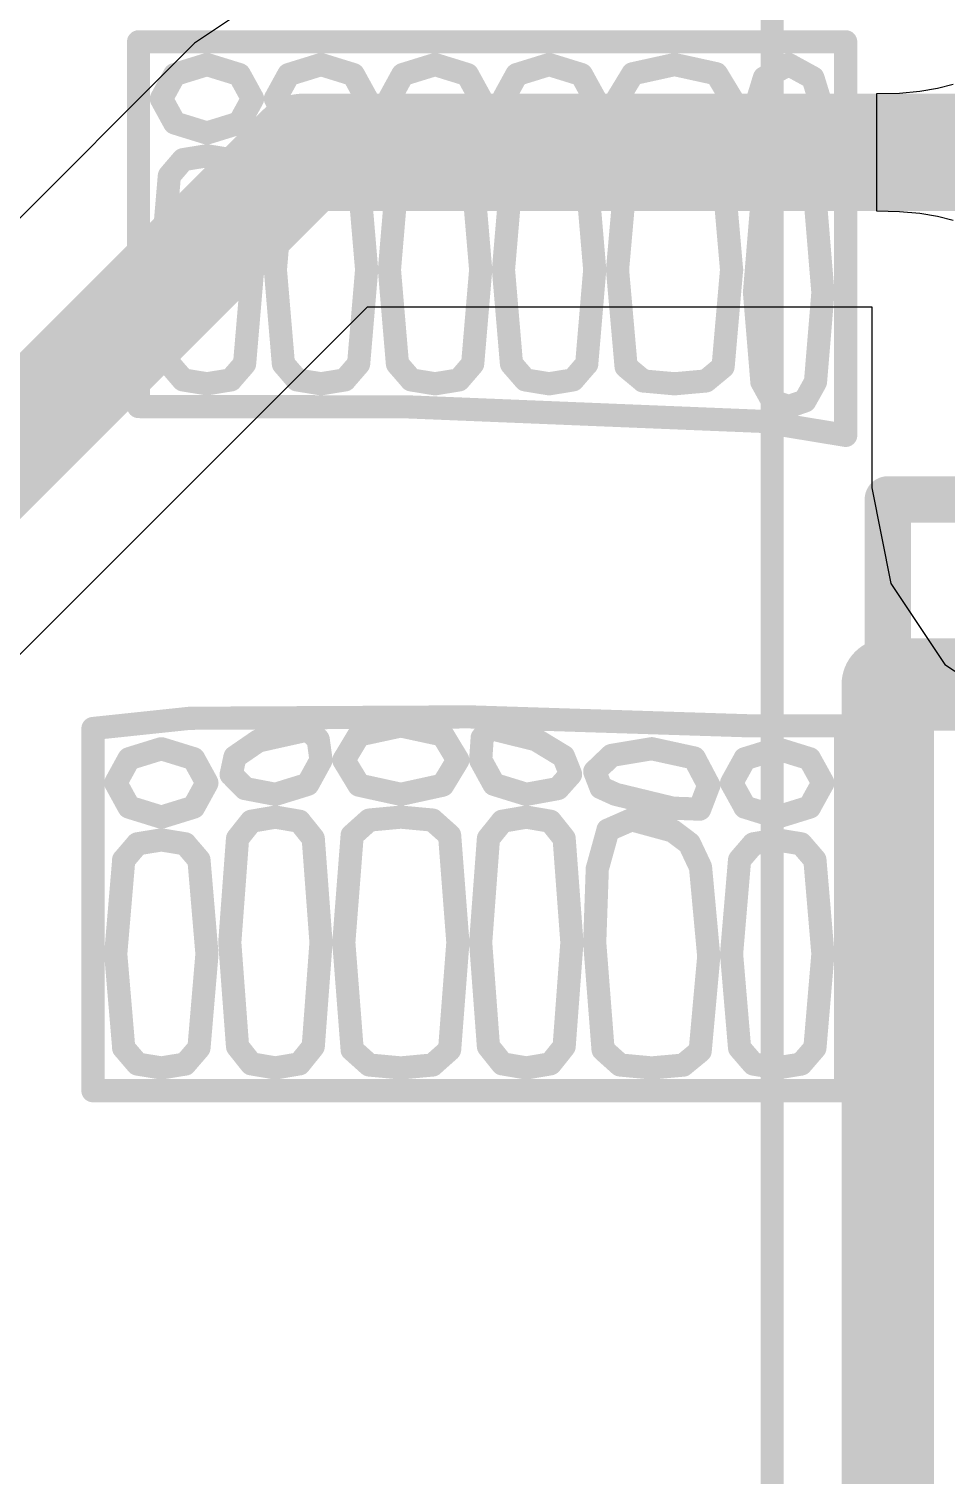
# Model space of a CAD drawing. Header units: inches. Extents: x 1.37 to 4.6, y 1.74 to 5.29.
# Drawn here: x 2.9546 to 3.0326, y 2.928 to 3.051 of the extents above; entities that cross this region are included whole.
import ezdxf

# ---------------------------------------------------------------- set-up
doc = ezdxf.new("R2010")
doc.units = ezdxf.units.IN
doc.header["$MEASUREMENT"] = 0
for name, color, linetype in [('BottomOverlay', 54, 'Continuous'), ('Mechanical13', 56, 'Continuous'), ('Mechanical15', 56, 'Continuous'), ('TopLayer', 1, 'Continuous'), ('TopOverlay', 2, 'Continuous')]:
    doc.layers.add(name, color=color, linetype=linetype)

# ---------------------------------------------------------------- blocks, each defined once
blk = doc.blocks.new('SOP_16_20')
at = {"layer": 'Mechanical13', "const_width": 0.00394}
for points in [[(-0.07677, -0.19488), (-0.07677, 0.19488)], [(0.07677, -0.19488), (-0.07677, -0.19488)]]:
    blk.add_lwpolyline(points, dxfattribs=at)
at = {"layer": 'Mechanical13', "const_width": 0.00197}
blk.add_lwpolyline([(-0.07776, -0.19488, 1), (-0.07579, -0.19488, 1)], format="xyb", close=True, dxfattribs=at)
blk.add_lwpolyline([(-0.07776, -0.19488, 1), (-0.07579, -0.19488, 1)], format="xyb", close=True, dxfattribs=at)
at = {"layer": 'Mechanical15', "const_width": 0.00197}
blk.add_lwpolyline([(0.15, -0.20472), (-0.15, -0.20472)], dxfattribs=at)
at = {"layer": 'TopOverlay', "const_width": 0.00787}
for points in [[(-0.06102, -0.19488), (-0.06102, 0.19488)], [(0.06102, -0.19488), (-0.06102, -0.19488)]]:
    blk.add_lwpolyline(points, dxfattribs=at)
at = {"layer": 'TopOverlay', "const_width": 0.00394}
blk.add_lwpolyline([(-0.06299, -0.19488, 1), (-0.05906, -0.19488, 1)], format="xyb", close=True, dxfattribs=at)
blk.add_lwpolyline([(-0.06299, -0.19488, 1), (-0.05906, -0.19488, 1)], format="xyb", close=True, dxfattribs=at)

msp = doc.modelspace()

# ---------------------------------------------------------------- linework, layer by layer
at = {"layer": 'BottomOverlay', "const_width": 0.00197}
for points in [[(2.96395, 3.0344), (2.96395, 3.04992)], [(2.96395, 3.04992), (2.99402, 3.04992)], [(2.99402, 3.04992), (3.0241, 3.04992)], [(3.0241, 3.03317), (3.0241, 3.04992)], [(2.96589, 3.04507), (2.96702, 3.04713)], [(2.96702, 3.04713), (2.96977, 3.04798)], [(2.96977, 3.04798), (2.97252, 3.04713)], [(2.97252, 3.04713), (2.97365, 3.04507)], [(2.97559, 3.04507), (2.97672, 3.04713)], [(2.97672, 3.04713), (2.97947, 3.04798)], [(2.97947, 3.04798), (2.98222, 3.04713)], [(2.98222, 3.04713), (2.98335, 3.04507)], [(2.98529, 3.04507), (2.98642, 3.04713)], [(2.98642, 3.04713), (2.98917, 3.04798)], [(2.98917, 3.04798), (2.99192, 3.04713)], [(2.99192, 3.04713), (2.99305, 3.04507)], [(2.99499, 3.04507), (2.99612, 3.04713)], [(2.99612, 3.04713), (2.99887, 3.04798)], [(2.99887, 3.04798), (3.00162, 3.04713)], [(3.00162, 3.04713), (3.00275, 3.04507)], [(3.00469, 3.04507), (3.00599, 3.0472)], [(3.00599, 3.0472), (3.00954, 3.04798)], [(3.00954, 3.04798), (3.0131, 3.0472)], [(3.0131, 3.0472), (3.01439, 3.04507)], [(3.01634, 3.0441), (3.01718, 3.04685)], [(3.01718, 3.04685), (3.01925, 3.04798)], [(3.01925, 3.04798), (3.02131, 3.04685)], [(3.02131, 3.04685), (3.02216, 3.0441)], [(2.96589, 3.04507), (2.96702, 3.04301)], [(2.97252, 3.04301), (2.97365, 3.04507)], [(2.97559, 3.04507), (2.97672, 3.04301)], [(2.98222, 3.04301), (2.98335, 3.04507)], [(2.98529, 3.04507), (2.98642, 3.04301)], [(2.99192, 3.04301), (2.99305, 3.04507)], [(2.99499, 3.04507), (2.99612, 3.04301)], [(3.00162, 3.04301), (3.00275, 3.04507)], [(3.00469, 3.04507), (3.00599, 3.04294)], [(3.0131, 3.04294), (3.01439, 3.04507)], [(3.01634, 3.0441), (3.01718, 3.04135)], [(3.02131, 3.04135), (3.02216, 3.0441)], [(2.96702, 3.04301), (2.96977, 3.04216)], [(2.96977, 3.04216), (2.97252, 3.04301)], [(2.97672, 3.04301), (2.97947, 3.04216)], [(2.97947, 3.04216), (2.98222, 3.04301)], [(2.98642, 3.04301), (2.98917, 3.04216)], [(2.98917, 3.04216), (2.99192, 3.04301)], [(2.99612, 3.04301), (2.99887, 3.04216)], [(2.99887, 3.04216), (3.00162, 3.04301)], [(3.00599, 3.04294), (3.00954, 3.04216)], [(3.00954, 3.04216), (3.0131, 3.04294)], [(3.01718, 3.04135), (3.01925, 3.04022)], [(3.01925, 3.04022), (3.02131, 3.04135)], [(2.96657, 3.03852), (2.96774, 3.03989)], [(2.96774, 3.03989), (2.96977, 3.04022)], [(2.96977, 3.04022), (2.97179, 3.03989)], [(2.97179, 3.03989), (2.97297, 3.03852)], [(2.97627, 3.03852), (2.97744, 3.03989)], [(2.97744, 3.03989), (2.97947, 3.04022)], [(2.97947, 3.04022), (2.98149, 3.03989)], [(2.98149, 3.03989), (2.98267, 3.03852)], [(2.98597, 3.03852), (2.98715, 3.03989)], [(2.98715, 3.03989), (2.98917, 3.04022)], [(2.98917, 3.04022), (2.9912, 3.03989)], [(2.9912, 3.03989), (2.99237, 3.03852)], [(2.99567, 3.03852), (2.99685, 3.03989)], [(2.99685, 3.03989), (2.99887, 3.04022)], [(2.99887, 3.04022), (3.0009, 3.03989)], [(3.0009, 3.03989), (3.00207, 3.03852)], [(3.00542, 3.03876), (3.00688, 3.03998)], [(3.00688, 3.03998), (3.00954, 3.04022)], [(3.00954, 3.04022), (3.01221, 3.03998)], [(3.01221, 3.03998), (3.01367, 3.03876)], [(2.96589, 3.03052), (2.96657, 3.03852)], [(2.97297, 3.03852), (2.97365, 3.03052)], [(2.97559, 3.03052), (2.97627, 3.03852)], [(2.98267, 3.03852), (2.98335, 3.03052)], [(2.98529, 3.03052), (2.98597, 3.03852)], [(2.99237, 3.03852), (2.99305, 3.03052)], [(2.99499, 3.03052), (2.99567, 3.03852)], [(3.00207, 3.03852), (3.00275, 3.03052)], [(3.00469, 3.03052), (3.00542, 3.03876)], [(3.01367, 3.03876), (3.01439, 3.03052)], [(3.01786, 3.03779), (3.01925, 3.03828)], [(3.01925, 3.03828), (3.02063, 3.03779)], [(3.01697, 3.03618), (3.01786, 3.03779)], [(3.02063, 3.03779), (3.02153, 3.03618)], [(3.01634, 3.02858), (3.01697, 3.03618)], [(3.02153, 3.03618), (3.02216, 3.02858)], [(2.96395, 3.01888), (2.96395, 3.0344)], [(3.0241, 3.01643), (3.0241, 3.03317)], [(2.96589, 3.03052), (2.96657, 3.02251)], [(2.97297, 3.02251), (2.97365, 3.03052)], [(2.97559, 3.03052), (2.97627, 3.02251)], [(2.98267, 3.02251), (2.98335, 3.03052)], [(2.98529, 3.03052), (2.98597, 3.02251)], [(2.99237, 3.02251), (2.99305, 3.03052)], [(2.99499, 3.03052), (2.99567, 3.02251)], [(3.00207, 3.02251), (3.00275, 3.03052)], [(3.00469, 3.03052), (3.00542, 3.02227)], [(3.01367, 3.02227), (3.01439, 3.03052)], [(3.01634, 3.02858), (3.01697, 3.02098)], [(3.02153, 3.02098), (3.02216, 3.02858)], [(2.96657, 3.02251), (2.96774, 3.02115)], [(2.97179, 3.02115), (2.97297, 3.02251)], [(2.97627, 3.02251), (2.97744, 3.02115)], [(2.98149, 3.02115), (2.98267, 3.02251)], [(2.98597, 3.02251), (2.98715, 3.02115)], [(2.9912, 3.02115), (2.99237, 3.02251)], [(2.99567, 3.02251), (2.99685, 3.02115)], [(3.0009, 3.02115), (3.00207, 3.02251)], [(3.00542, 3.02227), (3.00688, 3.02106)], [(3.01221, 3.02106), (3.01367, 3.02227)], [(2.96774, 3.02115), (2.96977, 3.02082)], [(2.96977, 3.02082), (2.97179, 3.02115)], [(2.97744, 3.02115), (2.97947, 3.02082)], [(2.97947, 3.02082), (2.98149, 3.02115)], [(2.98715, 3.02115), (2.98917, 3.02082)], [(2.98917, 3.02082), (2.9912, 3.02115)], [(2.99685, 3.02115), (2.99887, 3.02082)], [(2.99887, 3.02082), (3.0009, 3.02115)], [(3.00688, 3.02106), (3.00954, 3.02082)], [(3.00954, 3.02082), (3.01221, 3.02106)], [(3.01697, 3.02098), (3.01786, 3.01936)], [(3.02063, 3.01936), (3.02153, 3.02098)], [(2.96395, 3.01888), (2.98675, 3.01886)], [(2.98675, 3.01886), (3.01682, 3.01763)], [(3.01786, 3.01936), (3.01925, 3.01888)], [(3.01925, 3.01888), (3.02063, 3.01936)], [(3.01682, 3.01763), (3.0241, 3.01643)], [(2.96007, 2.99149), (2.96831, 2.99236)], [(2.96007, 2.97608), (2.96007, 2.99149)], [(2.96831, 2.99236), (2.99208, 2.99248)], [(2.9827, 2.99094), (2.98626, 2.99171)], [(2.98626, 2.99171), (2.98982, 2.99094)], [(2.99208, 2.99248), (3.01585, 2.99172)], [(2.99318, 2.99068), (2.99377, 2.99152)], [(2.99377, 2.99152), (2.99774, 2.99054)], [(3.01585, 2.99172), (3.0241, 2.99171)], [(3.0241, 2.97619), (3.0241, 2.99171)], [(2.97215, 2.98907), (2.97413, 2.99043)], [(2.97413, 2.99043), (2.97839, 2.99138)], [(2.97839, 2.99138), (2.97923, 2.99056)], [(2.97923, 2.99056), (2.97947, 2.9888)], [(2.98141, 2.9888), (2.9827, 2.99094)], [(2.98982, 2.99094), (2.99111, 2.9888)], [(2.99305, 2.9888), (2.99318, 2.99068)], [(2.99774, 2.99054), (3.0001, 2.98911)], [(2.96314, 2.98892), (2.96589, 2.98977)], [(2.96589, 2.98977), (2.96864, 2.98892)], [(2.97183, 2.98758), (2.97215, 2.98907)], [(3.0001, 2.98911), (3.0007, 2.98759)], [(3.00275, 2.98783), (3.00418, 2.9892)], [(3.00418, 2.9892), (3.0076, 2.98977)], [(3.0076, 2.98977), (3.01122, 2.98898)], [(3.01553, 2.98892), (3.01828, 2.98977)], [(3.01828, 2.98977), (3.02102, 2.98892)], [(2.96201, 2.98686), (2.96314, 2.98892)], [(2.96864, 2.98892), (2.96977, 2.98686)], [(2.97834, 2.98674), (2.97947, 2.9888)], [(2.98141, 2.9888), (2.9827, 2.98667)], [(2.98982, 2.98667), (2.99111, 2.9888)], [(2.99305, 2.9888), (2.99418, 2.98674)], [(3.00275, 2.98783), (3.00328, 2.98646)], [(3.01122, 2.98898), (3.01245, 2.98665)], [(3.01439, 2.98686), (3.01553, 2.98892)], [(3.02102, 2.98892), (3.02216, 2.98686)], [(2.96201, 2.98686), (2.96314, 2.9848)], [(2.96864, 2.9848), (2.96977, 2.98686)], [(2.97183, 2.98758), (2.97302, 2.98638)], [(2.97559, 2.98589), (2.97834, 2.98674)], [(2.9827, 2.98667), (2.98626, 2.98589)], [(2.98626, 2.98589), (2.98982, 2.98667)], [(2.99418, 2.98674), (2.99693, 2.98589)], [(2.99962, 2.98638), (3.0007, 2.98759)], [(3.01168, 2.98463), (3.01245, 2.98665)], [(3.01439, 2.98686), (3.01553, 2.9848)], [(3.02102, 2.9848), (3.02216, 2.98686)], [(2.97302, 2.98638), (2.97559, 2.98589)], [(2.99693, 2.98589), (2.99962, 2.98638)], [(3.00328, 2.98646), (3.00453, 2.98589)], [(3.00453, 2.98589), (3.00939, 2.98471)], [(2.96314, 2.9848), (2.96589, 2.98395)], [(2.96589, 2.98395), (2.96864, 2.9848)], [(3.00939, 2.98471), (3.01168, 2.98463)], [(3.01553, 2.9848), (3.01828, 2.98395)], [(3.01828, 2.98395), (3.02102, 2.9848)], [(2.97237, 2.98213), (2.97354, 2.9836)], [(2.97354, 2.9836), (2.97559, 2.98395)], [(2.97559, 2.98395), (2.97763, 2.9836)], [(2.97763, 2.9836), (2.97881, 2.98213)], [(2.98212, 2.9824), (2.98357, 2.9837)], [(2.98357, 2.9837), (2.98626, 2.98395)], [(2.98626, 2.98395), (2.98895, 2.9837)], [(2.98895, 2.9837), (2.99041, 2.9824)], [(2.99371, 2.98213), (2.99489, 2.9836)], [(2.99489, 2.9836), (2.99693, 2.98395)], [(2.99693, 2.98395), (2.99898, 2.9836)], [(2.99898, 2.9836), (3.00015, 2.98213)], [(3.00297, 2.97956), (3.00388, 2.98285)], [(3.00388, 2.98285), (3.00588, 2.98373)], [(3.00588, 2.98373), (3.00939, 2.98277)], [(2.96269, 2.98031), (2.96386, 2.98168)], [(2.96386, 2.98168), (2.96589, 2.98201)], [(2.96589, 2.98201), (2.96791, 2.98168)], [(2.96791, 2.98168), (2.96909, 2.98031)], [(2.97171, 2.97328), (2.97237, 2.98213)], [(2.97881, 2.98213), (2.97947, 2.97328)], [(2.98141, 2.97328), (2.98212, 2.9824)], [(2.99041, 2.9824), (2.99111, 2.97328)], [(2.99305, 2.97328), (2.99371, 2.98213)], [(3.00015, 2.98213), (3.00081, 2.97328)], [(3.00939, 2.98277), (3.0108, 2.98171)], [(3.0108, 2.98171), (3.01175, 2.97969)], [(3.01507, 2.98031), (3.01625, 2.98168)], [(3.01625, 2.98168), (3.01828, 2.98201)], [(3.01828, 2.98201), (3.0203, 2.98168)], [(3.0203, 2.98168), (3.02148, 2.98031)], [(2.96201, 2.97231), (2.96269, 2.98031)], [(2.96909, 2.98031), (2.96977, 2.97231)], [(3.00275, 2.97328), (3.00297, 2.97956)], [(3.01175, 2.97969), (3.01245, 2.9721)], [(3.01439, 2.97231), (3.01507, 2.98031)], [(3.02148, 2.98031), (3.02216, 2.97231)], [(2.96007, 2.96067), (2.96007, 2.97608)], [(3.0241, 2.96067), (3.0241, 2.97619)], [(2.97171, 2.97328), (2.97237, 2.96443)], [(2.97881, 2.96443), (2.97947, 2.97328)], [(2.98141, 2.97328), (2.98212, 2.96416)], [(2.99041, 2.96416), (2.99111, 2.97328)], [(2.99305, 2.97328), (2.99371, 2.96443)], [(3.00015, 2.96443), (3.00081, 2.97328)], [(3.00275, 2.97328), (3.00346, 2.96416)], [(2.96201, 2.97231), (2.96269, 2.96431)], [(2.96909, 2.96431), (2.96977, 2.97231)], [(3.01172, 2.96404), (3.01245, 2.9721)], [(3.01439, 2.97231), (3.01507, 2.96431)], [(3.02148, 2.96431), (3.02216, 2.97231)], [(2.97237, 2.96443), (2.97354, 2.96296)], [(2.97763, 2.96296), (2.97881, 2.96443)], [(2.99371, 2.96443), (2.99489, 2.96296)], [(2.99898, 2.96296), (3.00015, 2.96443)], [(2.96269, 2.96431), (2.96386, 2.96294)], [(2.96791, 2.96294), (2.96909, 2.96431)], [(2.98212, 2.96416), (2.98357, 2.96286)], [(2.98895, 2.96286), (2.99041, 2.96416)], [(3.00346, 2.96416), (3.00491, 2.96286)], [(3.01027, 2.96285), (3.01172, 2.96404)], [(3.01507, 2.96431), (3.01625, 2.96294)], [(3.0203, 2.96294), (3.02148, 2.96431)], [(2.96386, 2.96294), (2.96589, 2.96261)], [(2.96589, 2.96261), (2.96791, 2.96294)], [(2.97354, 2.96296), (2.97559, 2.96261)], [(2.97559, 2.96261), (2.97763, 2.96296)], [(2.98357, 2.96286), (2.98626, 2.96261)], [(2.98626, 2.96261), (2.98895, 2.96286)], [(2.99489, 2.96296), (2.99693, 2.96261)], [(2.99693, 2.96261), (2.99898, 2.96296)], [(3.00491, 2.96286), (3.0076, 2.96261)], [(3.0076, 2.96261), (3.01027, 2.96285)], [(3.01625, 2.96294), (3.01828, 2.96261)], [(3.01828, 2.96261), (3.0203, 2.96294)], [(2.96007, 2.96067), (2.99208, 2.96067)], [(2.99208, 2.96067), (3.0241, 2.96067)]]:
    msp.add_lwpolyline(points, dxfattribs=at)
at = {"layer": 'BottomOverlay', "const_width": 0.000984}
for points in [[(2.96346, 3.04992, 1), (2.96444, 3.04992, 1)], [(2.96346, 3.04992, 1), (2.96444, 3.04992, 1)], [(2.99353, 3.04992, 1), (2.99451, 3.04992, 1)], [(2.99353, 3.04992, 1), (2.99451, 3.04992, 1)], [(3.0236, 3.04992, 1), (3.02459, 3.04992, 1)], [(3.0236, 3.04992, 1), (3.02459, 3.04992, 1)], [(2.96653, 3.04713, 1), (2.96751, 3.04713, 1)], [(2.96653, 3.04713, 1), (2.96751, 3.04713, 1)], [(2.96928, 3.04798, 1), (2.97026, 3.04798, 1)], [(2.96928, 3.04798, 1), (2.97026, 3.04798, 1)], [(2.97203, 3.04713, 1), (2.97301, 3.04713, 1)], [(2.97203, 3.04713, 1), (2.97301, 3.04713, 1)], [(2.97623, 3.04713, 1), (2.97721, 3.04713, 1)], [(2.97623, 3.04713, 1), (2.97721, 3.04713, 1)], [(2.97898, 3.04798, 1), (2.97996, 3.04798, 1)], [(2.97898, 3.04798, 1), (2.97996, 3.04798, 1)], [(2.98173, 3.04713, 1), (2.98271, 3.04713, 1)], [(2.98173, 3.04713, 1), (2.98271, 3.04713, 1)], [(2.98593, 3.04713, 1), (2.98691, 3.04713, 1)], [(2.98593, 3.04713, 1), (2.98691, 3.04713, 1)], [(2.98868, 3.04798, 1), (2.98966, 3.04798, 1)], [(2.98868, 3.04798, 1), (2.98966, 3.04798, 1)], [(2.99143, 3.04713, 1), (2.99241, 3.04713, 1)], [(2.99143, 3.04713, 1), (2.99241, 3.04713, 1)], [(2.99563, 3.04713, 1), (2.99662, 3.04713, 1)], [(2.99563, 3.04713, 1), (2.99662, 3.04713, 1)], [(2.99838, 3.04798, 1), (2.99936, 3.04798, 1)], [(2.99838, 3.04798, 1), (2.99936, 3.04798, 1)], [(3.00113, 3.04713, 1), (3.00211, 3.04713, 1)], [(3.00113, 3.04713, 1), (3.00211, 3.04713, 1)], [(3.00549, 3.0472, 1), (3.00648, 3.0472, 1)], [(3.00549, 3.0472, 1), (3.00648, 3.0472, 1)], [(3.00905, 3.04798, 1), (3.01004, 3.04798, 1)], [(3.00905, 3.04798, 1), (3.01004, 3.04798, 1)], [(3.01261, 3.0472, 1), (3.01359, 3.0472, 1)], [(3.01261, 3.0472, 1), (3.01359, 3.0472, 1)], [(3.01669, 3.04685, 1), (3.01768, 3.04685, 1)], [(3.01669, 3.04685, 1), (3.01768, 3.04685, 1)], [(3.01875, 3.04798, 1), (3.01974, 3.04798, 1)], [(3.01875, 3.04798, 1), (3.01974, 3.04798, 1)], [(3.02081, 3.04685, 1), (3.0218, 3.04685, 1)], [(3.02081, 3.04685, 1), (3.0218, 3.04685, 1)], [(2.9654, 3.04507, 1), (2.96638, 3.04507, 1)], [(2.9654, 3.04507, 1), (2.96638, 3.04507, 1)], [(2.97316, 3.04507, 1), (2.97414, 3.04507, 1)], [(2.97316, 3.04507, 1), (2.97414, 3.04507, 1)], [(2.9751, 3.04507, 1), (2.97608, 3.04507, 1)], [(2.9751, 3.04507, 1), (2.97608, 3.04507, 1)], [(2.98286, 3.04507, 1), (2.98384, 3.04507, 1)], [(2.98286, 3.04507, 1), (2.98384, 3.04507, 1)], [(2.9848, 3.04507, 1), (2.98578, 3.04507, 1)], [(2.9848, 3.04507, 1), (2.98578, 3.04507, 1)], [(2.99256, 3.04507, 1), (2.99354, 3.04507, 1)], [(2.99256, 3.04507, 1), (2.99354, 3.04507, 1)], [(2.9945, 3.04507, 1), (2.99548, 3.04507, 1)], [(2.9945, 3.04507, 1), (2.99548, 3.04507, 1)], [(3.00226, 3.04507, 1), (3.00325, 3.04507, 1)], [(3.00226, 3.04507, 1), (3.00325, 3.04507, 1)], [(3.0042, 3.04507, 1), (3.00519, 3.04507, 1)], [(3.0042, 3.04507, 1), (3.00519, 3.04507, 1)], [(3.0139, 3.04507, 1), (3.01489, 3.04507, 1)], [(3.0139, 3.04507, 1), (3.01489, 3.04507, 1)], [(3.01584, 3.0441, 1), (3.01683, 3.0441, 1)], [(3.01584, 3.0441, 1), (3.01683, 3.0441, 1)], [(3.02166, 3.0441, 1), (3.02265, 3.0441, 1)], [(3.02166, 3.0441, 1), (3.02265, 3.0441, 1)], [(2.96653, 3.04301, 1), (2.96751, 3.04301, 1)], [(2.96653, 3.04301, 1), (2.96751, 3.04301, 1)], [(2.96928, 3.04216, 1), (2.97026, 3.04216, 1)], [(2.96928, 3.04216, 1), (2.97026, 3.04216, 1)], [(2.97203, 3.04301, 1), (2.97301, 3.04301, 1)], [(2.97203, 3.04301, 1), (2.97301, 3.04301, 1)], [(2.97623, 3.04301, 1), (2.97721, 3.04301, 1)], [(2.97623, 3.04301, 1), (2.97721, 3.04301, 1)], [(2.97898, 3.04216, 1), (2.97996, 3.04216, 1)], [(2.97898, 3.04216, 1), (2.97996, 3.04216, 1)], [(2.98173, 3.04301, 1), (2.98271, 3.04301, 1)], [(2.98173, 3.04301, 1), (2.98271, 3.04301, 1)], [(2.98593, 3.04301, 1), (2.98691, 3.04301, 1)], [(2.98593, 3.04301, 1), (2.98691, 3.04301, 1)], [(2.98868, 3.04216, 1), (2.98966, 3.04216, 1)], [(2.98868, 3.04216, 1), (2.98966, 3.04216, 1)], [(2.99143, 3.04301, 1), (2.99241, 3.04301, 1)], [(2.99143, 3.04301, 1), (2.99241, 3.04301, 1)], [(2.99563, 3.04301, 1), (2.99662, 3.04301, 1)], [(2.99563, 3.04301, 1), (2.99662, 3.04301, 1)], [(2.99838, 3.04216, 1), (2.99936, 3.04216, 1)], [(2.99838, 3.04216, 1), (2.99936, 3.04216, 1)], [(3.00113, 3.04301, 1), (3.00211, 3.04301, 1)], [(3.00113, 3.04301, 1), (3.00211, 3.04301, 1)], [(3.00549, 3.04294, 1), (3.00648, 3.04294, 1)], [(3.00549, 3.04294, 1), (3.00648, 3.04294, 1)], [(3.00905, 3.04216, 1), (3.01004, 3.04216, 1)], [(3.00905, 3.04216, 1), (3.01004, 3.04216, 1)], [(3.01261, 3.04294, 1), (3.01359, 3.04294, 1)], [(3.01261, 3.04294, 1), (3.01359, 3.04294, 1)], [(3.01669, 3.04135, 1), (3.01768, 3.04135, 1)], [(3.01669, 3.04135, 1), (3.01768, 3.04135, 1)], [(3.02081, 3.04135, 1), (3.0218, 3.04135, 1)], [(3.02081, 3.04135, 1), (3.0218, 3.04135, 1)], [(2.96725, 3.03989, 1), (2.96824, 3.03989, 1)], [(2.96725, 3.03989, 1), (2.96824, 3.03989, 1)], [(2.96928, 3.04022, 1), (2.97026, 3.04022, 1)], [(2.96928, 3.04022, 1), (2.97026, 3.04022, 1)], [(2.9713, 3.03989, 1), (2.97229, 3.03989, 1)], [(2.9713, 3.03989, 1), (2.97229, 3.03989, 1)], [(2.97695, 3.03989, 1), (2.97794, 3.03989, 1)], [(2.97695, 3.03989, 1), (2.97794, 3.03989, 1)], [(2.97898, 3.04022, 1), (2.97996, 3.04022, 1)], [(2.97898, 3.04022, 1), (2.97996, 3.04022, 1)], [(2.981, 3.03989, 1), (2.98199, 3.03989, 1)], [(2.981, 3.03989, 1), (2.98199, 3.03989, 1)], [(2.98665, 3.03989, 1), (2.98764, 3.03989, 1)], [(2.98665, 3.03989, 1), (2.98764, 3.03989, 1)], [(2.98868, 3.04022, 1), (2.98966, 3.04022, 1)], [(2.98868, 3.04022, 1), (2.98966, 3.04022, 1)], [(2.9907, 3.03989, 1), (2.99169, 3.03989, 1)], [(2.9907, 3.03989, 1), (2.99169, 3.03989, 1)], [(2.99636, 3.03989, 1), (2.99734, 3.03989, 1)], [(2.99636, 3.03989, 1), (2.99734, 3.03989, 1)], [(2.99838, 3.04022, 1), (2.99936, 3.04022, 1)], [(2.99838, 3.04022, 1), (2.99936, 3.04022, 1)], [(3.00041, 3.03989, 1), (3.00139, 3.03989, 1)], [(3.00041, 3.03989, 1), (3.00139, 3.03989, 1)], [(3.00638, 3.03998, 1), (3.00737, 3.03998, 1)], [(3.00638, 3.03998, 1), (3.00737, 3.03998, 1)], [(3.00905, 3.04022, 1), (3.01004, 3.04022, 1)], [(3.00905, 3.04022, 1), (3.01004, 3.04022, 1)], [(3.01172, 3.03998, 1), (3.0127, 3.03998, 1)], [(3.01172, 3.03998, 1), (3.0127, 3.03998, 1)], [(3.01875, 3.04022, 1), (3.01974, 3.04022, 1)], [(3.01875, 3.04022, 1), (3.01974, 3.04022, 1)], [(2.96608, 3.03852, 1), (2.96706, 3.03852, 1)], [(2.96608, 3.03852, 1), (2.96706, 3.03852, 1)], [(2.97248, 3.03852, 1), (2.97346, 3.03852, 1)], [(2.97248, 3.03852, 1), (2.97346, 3.03852, 1)], [(2.97578, 3.03852, 1), (2.97676, 3.03852, 1)], [(2.97578, 3.03852, 1), (2.97676, 3.03852, 1)], [(2.98218, 3.03852, 1), (2.98316, 3.03852, 1)], [(2.98218, 3.03852, 1), (2.98316, 3.03852, 1)], [(2.98548, 3.03852, 1), (2.98646, 3.03852, 1)], [(2.98548, 3.03852, 1), (2.98646, 3.03852, 1)], [(2.99188, 3.03852, 1), (2.99286, 3.03852, 1)], [(2.99188, 3.03852, 1), (2.99286, 3.03852, 1)], [(2.99518, 3.03852, 1), (2.99616, 3.03852, 1)], [(2.99518, 3.03852, 1), (2.99616, 3.03852, 1)], [(3.00158, 3.03852, 1), (3.00257, 3.03852, 1)], [(3.00158, 3.03852, 1), (3.00257, 3.03852, 1)], [(3.00493, 3.03876, 1), (3.00591, 3.03876, 1)], [(3.00493, 3.03876, 1), (3.00591, 3.03876, 1)], [(3.01317, 3.03876, 1), (3.01416, 3.03876, 1)], [(3.01317, 3.03876, 1), (3.01416, 3.03876, 1)], [(3.01875, 3.03828, 1), (3.01974, 3.03828, 1)], [(3.01875, 3.03828, 1), (3.01974, 3.03828, 1)], [(3.01737, 3.03779, 1), (3.01836, 3.03779, 1)], [(3.01737, 3.03779, 1), (3.01836, 3.03779, 1)], [(3.02014, 3.03779, 1), (3.02112, 3.03779, 1)], [(3.02014, 3.03779, 1), (3.02112, 3.03779, 1)], [(3.01647, 3.03618, 1), (3.01746, 3.03618, 1)], [(3.01647, 3.03618, 1), (3.01746, 3.03618, 1)], [(3.02103, 3.03618, 1), (3.02202, 3.03618, 1)], [(3.02103, 3.03618, 1), (3.02202, 3.03618, 1)], [(2.96346, 3.0344, 1), (2.96444, 3.0344, 1)], [(2.96346, 3.0344, 1), (2.96444, 3.0344, 1)], [(3.0236, 3.03317, 1), (3.02459, 3.03317, 1)], [(3.0236, 3.03317, 1), (3.02459, 3.03317, 1)], [(2.9654, 3.03052, 1), (2.96638, 3.03052, 1)], [(2.9654, 3.03052, 1), (2.96638, 3.03052, 1)], [(2.97316, 3.03052, 1), (2.97414, 3.03052, 1)], [(2.97316, 3.03052, 1), (2.97414, 3.03052, 1)], [(2.9751, 3.03052, 1), (2.97608, 3.03052, 1)], [(2.9751, 3.03052, 1), (2.97608, 3.03052, 1)], [(2.98286, 3.03052, 1), (2.98384, 3.03052, 1)], [(2.98286, 3.03052, 1), (2.98384, 3.03052, 1)], [(2.9848, 3.03052, 1), (2.98578, 3.03052, 1)], [(2.9848, 3.03052, 1), (2.98578, 3.03052, 1)], [(2.99256, 3.03052, 1), (2.99354, 3.03052, 1)], [(2.99256, 3.03052, 1), (2.99354, 3.03052, 1)], [(2.9945, 3.03052, 1), (2.99548, 3.03052, 1)], [(2.9945, 3.03052, 1), (2.99548, 3.03052, 1)], [(3.00226, 3.03052, 1), (3.00325, 3.03052, 1)], [(3.00226, 3.03052, 1), (3.00325, 3.03052, 1)], [(3.0042, 3.03052, 1), (3.00519, 3.03052, 1)], [(3.0042, 3.03052, 1), (3.00519, 3.03052, 1)], [(3.0139, 3.03052, 1), (3.01489, 3.03052, 1)], [(3.0139, 3.03052, 1), (3.01489, 3.03052, 1)], [(3.01584, 3.02858, 1), (3.01683, 3.02858, 1)], [(3.01584, 3.02858, 1), (3.01683, 3.02858, 1)], [(3.02166, 3.02858, 1), (3.02265, 3.02858, 1)], [(3.02166, 3.02858, 1), (3.02265, 3.02858, 1)], [(2.96608, 3.02251, 1), (2.96706, 3.02251, 1)], [(2.96608, 3.02251, 1), (2.96706, 3.02251, 1)], [(2.97248, 3.02251, 1), (2.97346, 3.02251, 1)], [(2.97248, 3.02251, 1), (2.97346, 3.02251, 1)], [(2.97578, 3.02251, 1), (2.97676, 3.02251, 1)], [(2.97578, 3.02251, 1), (2.97676, 3.02251, 1)], [(2.98218, 3.02251, 1), (2.98316, 3.02251, 1)], [(2.98218, 3.02251, 1), (2.98316, 3.02251, 1)], [(2.98548, 3.02251, 1), (2.98646, 3.02251, 1)], [(2.98548, 3.02251, 1), (2.98646, 3.02251, 1)], [(2.99188, 3.02251, 1), (2.99286, 3.02251, 1)], [(2.99188, 3.02251, 1), (2.99286, 3.02251, 1)], [(2.99518, 3.02251, 1), (2.99616, 3.02251, 1)], [(2.99518, 3.02251, 1), (2.99616, 3.02251, 1)], [(3.00158, 3.02251, 1), (3.00257, 3.02251, 1)], [(3.00158, 3.02251, 1), (3.00257, 3.02251, 1)], [(3.00493, 3.02227, 1), (3.00591, 3.02227, 1)], [(3.00493, 3.02227, 1), (3.00591, 3.02227, 1)], [(3.01317, 3.02227, 1), (3.01416, 3.02227, 1)], [(3.01317, 3.02227, 1), (3.01416, 3.02227, 1)], [(2.96725, 3.02115, 1), (2.96824, 3.02115, 1)], [(2.96725, 3.02115, 1), (2.96824, 3.02115, 1)], [(2.9713, 3.02115, 1), (2.97229, 3.02115, 1)], [(2.9713, 3.02115, 1), (2.97229, 3.02115, 1)], [(2.97695, 3.02115, 1), (2.97794, 3.02115, 1)], [(2.97695, 3.02115, 1), (2.97794, 3.02115, 1)], [(2.981, 3.02115, 1), (2.98199, 3.02115, 1)], [(2.981, 3.02115, 1), (2.98199, 3.02115, 1)], [(2.98665, 3.02115, 1), (2.98764, 3.02115, 1)], [(2.98665, 3.02115, 1), (2.98764, 3.02115, 1)], [(2.9907, 3.02115, 1), (2.99169, 3.02115, 1)], [(2.9907, 3.02115, 1), (2.99169, 3.02115, 1)], [(2.99636, 3.02115, 1), (2.99734, 3.02115, 1)], [(2.99636, 3.02115, 1), (2.99734, 3.02115, 1)], [(3.00041, 3.02115, 1), (3.00139, 3.02115, 1)], [(3.00041, 3.02115, 1), (3.00139, 3.02115, 1)], [(3.00638, 3.02106, 1), (3.00737, 3.02106, 1)], [(3.00638, 3.02106, 1), (3.00737, 3.02106, 1)], [(3.01172, 3.02106, 1), (3.0127, 3.02106, 1)], [(3.01172, 3.02106, 1), (3.0127, 3.02106, 1)], [(3.01647, 3.02098, 1), (3.01746, 3.02098, 1)], [(3.01647, 3.02098, 1), (3.01746, 3.02098, 1)], [(3.02103, 3.02098, 1), (3.02202, 3.02098, 1)], [(3.02103, 3.02098, 1), (3.02202, 3.02098, 1)], [(2.96928, 3.02082, 1), (2.97026, 3.02082, 1)], [(2.96928, 3.02082, 1), (2.97026, 3.02082, 1)], [(2.97898, 3.02082, 1), (2.97996, 3.02082, 1)], [(2.97898, 3.02082, 1), (2.97996, 3.02082, 1)], [(2.98868, 3.02082, 1), (2.98966, 3.02082, 1)], [(2.98868, 3.02082, 1), (2.98966, 3.02082, 1)], [(2.99838, 3.02082, 1), (2.99936, 3.02082, 1)], [(2.99838, 3.02082, 1), (2.99936, 3.02082, 1)], [(3.00905, 3.02082, 1), (3.01004, 3.02082, 1)], [(3.00905, 3.02082, 1), (3.01004, 3.02082, 1)], [(2.96346, 3.01888, 1), (2.96444, 3.01888, 1)], [(2.96346, 3.01888, 1), (2.96444, 3.01888, 1)], [(2.98625, 3.01886, 1), (2.98724, 3.01886, 1)], [(2.98625, 3.01886, 1), (2.98724, 3.01886, 1)], [(3.01737, 3.01936, 1), (3.01836, 3.01936, 1)], [(3.01737, 3.01936, 1), (3.01836, 3.01936, 1)], [(3.01875, 3.01888, 1), (3.01974, 3.01888, 1)], [(3.01875, 3.01888, 1), (3.01974, 3.01888, 1)], [(3.02014, 3.01936, 1), (3.02112, 3.01936, 1)], [(3.02014, 3.01936, 1), (3.02112, 3.01936, 1)], [(3.01633, 3.01763, 1), (3.01731, 3.01763, 1)], [(3.01633, 3.01763, 1), (3.01731, 3.01763, 1)], [(3.0236, 3.01643, 1), (3.02459, 3.01643, 1)], [(3.0236, 3.01643, 1), (3.02459, 3.01643, 1)], [(2.95958, 2.99149, 1), (2.96056, 2.99149, 1)], [(2.95958, 2.99149, 1), (2.96056, 2.99149, 1)], [(2.96782, 2.99236, 1), (2.96881, 2.99236, 1)], [(2.96782, 2.99236, 1), (2.96881, 2.99236, 1)], [(2.98577, 2.99171, 1), (2.98675, 2.99171, 1)], [(2.98577, 2.99171, 1), (2.98675, 2.99171, 1)], [(2.99159, 2.99248, 1), (2.99257, 2.99248, 1)], [(2.99159, 2.99248, 1), (2.99257, 2.99248, 1)], [(2.99328, 2.99152, 1), (2.99426, 2.99152, 1)], [(2.99328, 2.99152, 1), (2.99426, 2.99152, 1)], [(3.01536, 2.99172, 1), (3.01634, 2.99172, 1)], [(3.01536, 2.99172, 1), (3.01634, 2.99172, 1)], [(3.0236, 2.99171, 1), (3.02459, 2.99171, 1)], [(3.0236, 2.99171, 1), (3.02459, 2.99171, 1)], [(2.97364, 2.99043, 1), (2.97463, 2.99043, 1)], [(2.97364, 2.99043, 1), (2.97463, 2.99043, 1)], [(2.97789, 2.99138, 1), (2.97888, 2.99138, 1)], [(2.97789, 2.99138, 1), (2.97888, 2.99138, 1)], [(2.97874, 2.99056, 1), (2.97972, 2.99056, 1)], [(2.97874, 2.99056, 1), (2.97972, 2.99056, 1)], [(2.98221, 2.99094, 1), (2.9832, 2.99094, 1)], [(2.98221, 2.99094, 1), (2.9832, 2.99094, 1)], [(2.98933, 2.99094, 1), (2.99031, 2.99094, 1)], [(2.98933, 2.99094, 1), (2.99031, 2.99094, 1)], [(2.99268, 2.99068, 1), (2.99367, 2.99068, 1)], [(2.99268, 2.99068, 1), (2.99367, 2.99068, 1)], [(2.99725, 2.99054, 1), (2.99824, 2.99054, 1)], [(2.99725, 2.99054, 1), (2.99824, 2.99054, 1)], [(2.9654, 2.98977, 1), (2.96638, 2.98977, 1)], [(2.9654, 2.98977, 1), (2.96638, 2.98977, 1)], [(2.97166, 2.98907, 1), (2.97265, 2.98907, 1)], [(2.97166, 2.98907, 1), (2.97265, 2.98907, 1)], [(2.9996, 2.98911, 1), (3.00059, 2.98911, 1)], [(2.9996, 2.98911, 1), (3.00059, 2.98911, 1)], [(3.00369, 2.9892, 1), (3.00467, 2.9892, 1)], [(3.00369, 2.9892, 1), (3.00467, 2.9892, 1)], [(3.00711, 2.98977, 1), (3.0081, 2.98977, 1)], [(3.00711, 2.98977, 1), (3.0081, 2.98977, 1)], [(3.01778, 2.98977, 1), (3.01877, 2.98977, 1)], [(3.01778, 2.98977, 1), (3.01877, 2.98977, 1)], [(2.96265, 2.98892, 1), (2.96363, 2.98892, 1)], [(2.96265, 2.98892, 1), (2.96363, 2.98892, 1)], [(2.96814, 2.98892, 1), (2.96913, 2.98892, 1)], [(2.96814, 2.98892, 1), (2.96913, 2.98892, 1)], [(2.97898, 2.9888, 1), (2.97996, 2.9888, 1)], [(2.97898, 2.9888, 1), (2.97996, 2.9888, 1)], [(2.98092, 2.9888, 1), (2.9819, 2.9888, 1)], [(2.98092, 2.9888, 1), (2.9819, 2.9888, 1)], [(2.99062, 2.9888, 1), (2.9916, 2.9888, 1)], [(2.99062, 2.9888, 1), (2.9916, 2.9888, 1)], [(2.99256, 2.9888, 1), (2.99354, 2.9888, 1)], [(2.99256, 2.9888, 1), (2.99354, 2.9888, 1)], [(3.00226, 2.98783, 1), (3.00325, 2.98783, 1)], [(3.00226, 2.98783, 1), (3.00325, 2.98783, 1)], [(3.01072, 2.98898, 1), (3.01171, 2.98898, 1)], [(3.01072, 2.98898, 1), (3.01171, 2.98898, 1)], [(3.01503, 2.98892, 1), (3.01602, 2.98892, 1)], [(3.01503, 2.98892, 1), (3.01602, 2.98892, 1)], [(3.02053, 2.98892, 1), (3.02152, 2.98892, 1)], [(3.02053, 2.98892, 1), (3.02152, 2.98892, 1)], [(2.96152, 2.98686, 1), (2.9625, 2.98686, 1)], [(2.96152, 2.98686, 1), (2.9625, 2.98686, 1)], [(2.96928, 2.98686, 1), (2.97026, 2.98686, 1)], [(2.96928, 2.98686, 1), (2.97026, 2.98686, 1)], [(2.97133, 2.98758, 1), (2.97232, 2.98758, 1)], [(2.97133, 2.98758, 1), (2.97232, 2.98758, 1)], [(2.97785, 2.98674, 1), (2.97883, 2.98674, 1)], [(2.97785, 2.98674, 1), (2.97883, 2.98674, 1)], [(2.98221, 2.98667, 1), (2.9832, 2.98667, 1)], [(2.98221, 2.98667, 1), (2.9832, 2.98667, 1)], [(2.98933, 2.98667, 1), (2.99031, 2.98667, 1)], [(2.98933, 2.98667, 1), (2.99031, 2.98667, 1)], [(2.99369, 2.98674, 1), (2.99468, 2.98674, 1)], [(2.99369, 2.98674, 1), (2.99468, 2.98674, 1)], [(3.00021, 2.98759, 1), (3.00119, 2.98759, 1)], [(3.00021, 2.98759, 1), (3.00119, 2.98759, 1)], [(3.01196, 2.98665, 1), (3.01295, 2.98665, 1)], [(3.01196, 2.98665, 1), (3.01295, 2.98665, 1)], [(3.0139, 2.98686, 1), (3.01489, 2.98686, 1)], [(3.0139, 2.98686, 1), (3.01489, 2.98686, 1)], [(3.02166, 2.98686, 1), (3.02265, 2.98686, 1)], [(3.02166, 2.98686, 1), (3.02265, 2.98686, 1)], [(2.97252, 2.98638, 1), (2.97351, 2.98638, 1)], [(2.97252, 2.98638, 1), (2.97351, 2.98638, 1)], [(2.9751, 2.98589, 1), (2.97608, 2.98589, 1)], [(2.9751, 2.98589, 1), (2.97608, 2.98589, 1)], [(2.98577, 2.98589, 1), (2.98675, 2.98589, 1)], [(2.98577, 2.98589, 1), (2.98675, 2.98589, 1)], [(2.99644, 2.98589, 1), (2.99742, 2.98589, 1)], [(2.99644, 2.98589, 1), (2.99742, 2.98589, 1)], [(2.99913, 2.98638, 1), (3.00011, 2.98638, 1)], [(2.99913, 2.98638, 1), (3.00011, 2.98638, 1)], [(3.00278, 2.98646, 1), (3.00377, 2.98646, 1)], [(3.00278, 2.98646, 1), (3.00377, 2.98646, 1)], [(3.00404, 2.98589, 1), (3.00503, 2.98589, 1)], [(3.00404, 2.98589, 1), (3.00503, 2.98589, 1)], [(2.96265, 2.9848, 1), (2.96363, 2.9848, 1)], [(2.96265, 2.9848, 1), (2.96363, 2.9848, 1)], [(2.96814, 2.9848, 1), (2.96913, 2.9848, 1)], [(2.96814, 2.9848, 1), (2.96913, 2.9848, 1)], [(3.00889, 2.98471, 1), (3.00988, 2.98471, 1)], [(3.00889, 2.98471, 1), (3.00988, 2.98471, 1)], [(3.01118, 2.98463, 1), (3.01217, 2.98463, 1)], [(3.01118, 2.98463, 1), (3.01217, 2.98463, 1)], [(3.01503, 2.9848, 1), (3.01602, 2.9848, 1)], [(3.01503, 2.9848, 1), (3.01602, 2.9848, 1)], [(3.02053, 2.9848, 1), (3.02152, 2.9848, 1)], [(3.02053, 2.9848, 1), (3.02152, 2.9848, 1)], [(2.9654, 2.98395, 1), (2.96638, 2.98395, 1)], [(2.9654, 2.98395, 1), (2.96638, 2.98395, 1)], [(2.97305, 2.9836, 1), (2.97404, 2.9836, 1)], [(2.97305, 2.9836, 1), (2.97404, 2.9836, 1)], [(2.9751, 2.98395, 1), (2.97608, 2.98395, 1)], [(2.9751, 2.98395, 1), (2.97608, 2.98395, 1)], [(2.97714, 2.9836, 1), (2.97813, 2.9836, 1)], [(2.97714, 2.9836, 1), (2.97813, 2.9836, 1)], [(2.98308, 2.9837, 1), (2.98406, 2.9837, 1)], [(2.98308, 2.9837, 1), (2.98406, 2.9837, 1)], [(2.98577, 2.98395, 1), (2.98675, 2.98395, 1)], [(2.98577, 2.98395, 1), (2.98675, 2.98395, 1)], [(2.98846, 2.9837, 1), (2.98945, 2.9837, 1)], [(2.98846, 2.9837, 1), (2.98945, 2.9837, 1)], [(2.99439, 2.9836, 1), (2.99538, 2.9836, 1)], [(2.99439, 2.9836, 1), (2.99538, 2.9836, 1)], [(2.99644, 2.98395, 1), (2.99742, 2.98395, 1)], [(2.99644, 2.98395, 1), (2.99742, 2.98395, 1)], [(2.99849, 2.9836, 1), (2.99947, 2.9836, 1)], [(2.99849, 2.9836, 1), (2.99947, 2.9836, 1)], [(3.00338, 2.98285, 1), (3.00437, 2.98285, 1)], [(3.00338, 2.98285, 1), (3.00437, 2.98285, 1)], [(3.00539, 2.98373, 1), (3.00637, 2.98373, 1)], [(3.00539, 2.98373, 1), (3.00637, 2.98373, 1)], [(3.01778, 2.98395, 1), (3.01877, 2.98395, 1)], [(3.01778, 2.98395, 1), (3.01877, 2.98395, 1)], [(2.96337, 2.98168, 1), (2.96436, 2.98168, 1)], [(2.96337, 2.98168, 1), (2.96436, 2.98168, 1)], [(2.9654, 2.98201, 1), (2.96638, 2.98201, 1)], [(2.9654, 2.98201, 1), (2.96638, 2.98201, 1)], [(2.96742, 2.98168, 1), (2.96841, 2.98168, 1)], [(2.96742, 2.98168, 1), (2.96841, 2.98168, 1)], [(2.97188, 2.98213, 1), (2.97286, 2.98213, 1)], [(2.97188, 2.98213, 1), (2.97286, 2.98213, 1)], [(2.97832, 2.98213, 1), (2.9793, 2.98213, 1)], [(2.97832, 2.98213, 1), (2.9793, 2.98213, 1)], [(2.98162, 2.9824, 1), (2.98261, 2.9824, 1)], [(2.98162, 2.9824, 1), (2.98261, 2.9824, 1)], [(2.98991, 2.9824, 1), (2.9909, 2.9824, 1)], [(2.98991, 2.9824, 1), (2.9909, 2.9824, 1)], [(2.99322, 2.98213, 1), (2.99421, 2.98213, 1)], [(2.99322, 2.98213, 1), (2.99421, 2.98213, 1)], [(2.99966, 2.98213, 1), (3.00064, 2.98213, 1)], [(2.99966, 2.98213, 1), (3.00064, 2.98213, 1)], [(3.00889, 2.98277, 1), (3.00988, 2.98277, 1)], [(3.00889, 2.98277, 1), (3.00988, 2.98277, 1)], [(3.01031, 2.98171, 1), (3.01129, 2.98171, 1)], [(3.01031, 2.98171, 1), (3.01129, 2.98171, 1)], [(3.01576, 2.98168, 1), (3.01674, 2.98168, 1)], [(3.01576, 2.98168, 1), (3.01674, 2.98168, 1)], [(3.01778, 2.98201, 1), (3.01877, 2.98201, 1)], [(3.01778, 2.98201, 1), (3.01877, 2.98201, 1)], [(3.01981, 2.98168, 1), (3.02079, 2.98168, 1)], [(3.01981, 2.98168, 1), (3.02079, 2.98168, 1)], [(2.96219, 2.98031, 1), (2.96318, 2.98031, 1)], [(2.96219, 2.98031, 1), (2.96318, 2.98031, 1)], [(2.9686, 2.98031, 1), (2.96958, 2.98031, 1)], [(2.9686, 2.98031, 1), (2.96958, 2.98031, 1)], [(3.00247, 2.97956, 1), (3.00346, 2.97956, 1)], [(3.00247, 2.97956, 1), (3.00346, 2.97956, 1)], [(3.01126, 2.97969, 1), (3.01224, 2.97969, 1)], [(3.01126, 2.97969, 1), (3.01224, 2.97969, 1)], [(3.01458, 2.98031, 1), (3.01557, 2.98031, 1)], [(3.01458, 2.98031, 1), (3.01557, 2.98031, 1)], [(3.02098, 2.98031, 1), (3.02197, 2.98031, 1)], [(3.02098, 2.98031, 1), (3.02197, 2.98031, 1)], [(2.95958, 2.97608, 1), (2.96056, 2.97608, 1)], [(2.95958, 2.97608, 1), (2.96056, 2.97608, 1)], [(3.0236, 2.97619, 1), (3.02459, 2.97619, 1)], [(3.0236, 2.97619, 1), (3.02459, 2.97619, 1)], [(2.97122, 2.97328, 1), (2.9722, 2.97328, 1)], [(2.97122, 2.97328, 1), (2.9722, 2.97328, 1)], [(2.97898, 2.97328, 1), (2.97996, 2.97328, 1)], [(2.97898, 2.97328, 1), (2.97996, 2.97328, 1)], [(2.98092, 2.97328, 1), (2.9819, 2.97328, 1)], [(2.98092, 2.97328, 1), (2.9819, 2.97328, 1)], [(2.99062, 2.97328, 1), (2.9916, 2.97328, 1)], [(2.99062, 2.97328, 1), (2.9916, 2.97328, 1)], [(2.99256, 2.97328, 1), (2.99354, 2.97328, 1)], [(2.99256, 2.97328, 1), (2.99354, 2.97328, 1)], [(3.00032, 2.97328, 1), (3.00131, 2.97328, 1)], [(3.00032, 2.97328, 1), (3.00131, 2.97328, 1)], [(3.00226, 2.97328, 1), (3.00325, 2.97328, 1)], [(3.00226, 2.97328, 1), (3.00325, 2.97328, 1)], [(2.96152, 2.97231, 1), (2.9625, 2.97231, 1)], [(2.96152, 2.97231, 1), (2.9625, 2.97231, 1)], [(2.96928, 2.97231, 1), (2.97026, 2.97231, 1)], [(2.96928, 2.97231, 1), (2.97026, 2.97231, 1)], [(3.01196, 2.9721, 1), (3.01295, 2.9721, 1)], [(3.01196, 2.9721, 1), (3.01295, 2.9721, 1)], [(3.0139, 2.97231, 1), (3.01489, 2.97231, 1)], [(3.0139, 2.97231, 1), (3.01489, 2.97231, 1)], [(3.02166, 2.97231, 1), (3.02265, 2.97231, 1)], [(3.02166, 2.97231, 1), (3.02265, 2.97231, 1)], [(2.97188, 2.96443, 1), (2.97286, 2.96443, 1)], [(2.97188, 2.96443, 1), (2.97286, 2.96443, 1)], [(2.97832, 2.96443, 1), (2.9793, 2.96443, 1)], [(2.97832, 2.96443, 1), (2.9793, 2.96443, 1)], [(2.99322, 2.96443, 1), (2.99421, 2.96443, 1)], [(2.99322, 2.96443, 1), (2.99421, 2.96443, 1)], [(2.99966, 2.96443, 1), (3.00064, 2.96443, 1)], [(2.99966, 2.96443, 1), (3.00064, 2.96443, 1)], [(2.96219, 2.96431, 1), (2.96318, 2.96431, 1)], [(2.96219, 2.96431, 1), (2.96318, 2.96431, 1)], [(2.9686, 2.96431, 1), (2.96958, 2.96431, 1)], [(2.9686, 2.96431, 1), (2.96958, 2.96431, 1)], [(2.98162, 2.96416, 1), (2.98261, 2.96416, 1)], [(2.98162, 2.96416, 1), (2.98261, 2.96416, 1)], [(2.98991, 2.96416, 1), (2.9909, 2.96416, 1)], [(2.98991, 2.96416, 1), (2.9909, 2.96416, 1)], [(3.00297, 2.96416, 1), (3.00395, 2.96416, 1)], [(3.00297, 2.96416, 1), (3.00395, 2.96416, 1)], [(3.01123, 2.96404, 1), (3.01221, 2.96404, 1)], [(3.01123, 2.96404, 1), (3.01221, 2.96404, 1)], [(3.01458, 2.96431, 1), (3.01557, 2.96431, 1)], [(3.01458, 2.96431, 1), (3.01557, 2.96431, 1)], [(3.02098, 2.96431, 1), (3.02197, 2.96431, 1)], [(3.02098, 2.96431, 1), (3.02197, 2.96431, 1)], [(2.96337, 2.96294, 1), (2.96436, 2.96294, 1)], [(2.96337, 2.96294, 1), (2.96436, 2.96294, 1)], [(2.9654, 2.96261, 1), (2.96638, 2.96261, 1)], [(2.9654, 2.96261, 1), (2.96638, 2.96261, 1)], [(2.96742, 2.96294, 1), (2.96841, 2.96294, 1)], [(2.96742, 2.96294, 1), (2.96841, 2.96294, 1)], [(2.97305, 2.96296, 1), (2.97404, 2.96296, 1)], [(2.97305, 2.96296, 1), (2.97404, 2.96296, 1)], [(2.9751, 2.96261, 1), (2.97608, 2.96261, 1)], [(2.9751, 2.96261, 1), (2.97608, 2.96261, 1)], [(2.97714, 2.96296, 1), (2.97813, 2.96296, 1)], [(2.97714, 2.96296, 1), (2.97813, 2.96296, 1)], [(2.98308, 2.96286, 1), (2.98406, 2.96286, 1)], [(2.98308, 2.96286, 1), (2.98406, 2.96286, 1)], [(2.98577, 2.96261, 1), (2.98675, 2.96261, 1)], [(2.98577, 2.96261, 1), (2.98675, 2.96261, 1)], [(2.98846, 2.96286, 1), (2.98945, 2.96286, 1)], [(2.98846, 2.96286, 1), (2.98945, 2.96286, 1)], [(2.99439, 2.96296, 1), (2.99538, 2.96296, 1)], [(2.99439, 2.96296, 1), (2.99538, 2.96296, 1)], [(2.99644, 2.96261, 1), (2.99742, 2.96261, 1)], [(2.99644, 2.96261, 1), (2.99742, 2.96261, 1)], [(2.99849, 2.96296, 1), (2.99947, 2.96296, 1)], [(2.99849, 2.96296, 1), (2.99947, 2.96296, 1)], [(3.00442, 2.96286, 1), (3.0054, 2.96286, 1)], [(3.00442, 2.96286, 1), (3.0054, 2.96286, 1)], [(3.00711, 2.96261, 1), (3.0081, 2.96261, 1)], [(3.00711, 2.96261, 1), (3.0081, 2.96261, 1)], [(3.00977, 2.96285, 1), (3.01076, 2.96285, 1)], [(3.00977, 2.96285, 1), (3.01076, 2.96285, 1)], [(3.01576, 2.96294, 1), (3.01674, 2.96294, 1)], [(3.01576, 2.96294, 1), (3.01674, 2.96294, 1)], [(3.01778, 2.96261, 1), (3.01877, 2.96261, 1)], [(3.01778, 2.96261, 1), (3.01877, 2.96261, 1)], [(3.01981, 2.96294, 1), (3.02079, 2.96294, 1)], [(3.01981, 2.96294, 1), (3.02079, 2.96294, 1)], [(2.95958, 2.96067, 1), (2.96056, 2.96067, 1)], [(2.95958, 2.96067, 1), (2.96056, 2.96067, 1)], [(2.99159, 2.96067, 1), (2.99257, 2.96067, 1)], [(2.99159, 2.96067, 1), (2.99257, 2.96067, 1)], [(3.0236, 2.96067, 1), (3.02459, 2.96067, 1)], [(3.0236, 2.96067, 1), (3.02459, 2.96067, 1)]]:
    msp.add_lwpolyline(points, format="xyb", close=True, dxfattribs=at)
at = {"layer": 'TopLayer'}
for p, q in [((2.97297, 3.05264), (2.96871, 3.04979)), ((2.96871, 3.04979), (2.91068, 2.99176)), ((3.02676, 3.04551), (3.02868, 3.04556)), ((3.02676, 3.03551), (3.02676, 3.04551)), ((3.02868, 3.04556), (3.0304, 3.04571)), ((3.0304, 3.04571), (3.03192, 3.04596)), ((3.03192, 3.04596), (3.03324, 3.04631)), ((3.02868, 3.03546), (3.02676, 3.03551)), ((3.0304, 3.03531), (3.02868, 3.03546)), ((3.03192, 3.03506), (3.0304, 3.03531)), ((3.03324, 3.03471), (3.03192, 3.03506)), ((2.93084, 2.97479), (2.98343, 3.02738)), ((2.98343, 3.02738), (3.02632, 3.02738)), ((3.02632, 3.02738), (3.02632, 3.01197)), ((3.02632, 3.01197), (3.02794, 3.00384)), ((3.02794, 3.00384), (3.03254, 2.99695)), ((3.03254, 2.99695), (3.03426, 2.9958))]:
    msp.add_line(p, q, dxfattribs=at)
at = {"layer": 'TopLayer', "const_width": 0.01}
for points in [[(2.91772, 2.98023), (2.97799, 3.04051)], [(2.97799, 3.04051), (3.04756, 3.04051)]]:
    msp.add_lwpolyline(points, dxfattribs=at)
at = {"layer": 'TopLayer', "const_width": 0.005}
msp.add_lwpolyline([(2.97549, 3.04051, 1), (2.98049, 3.04051, 1)], format="xyb", close=True, dxfattribs=at)
msp.add_lwpolyline([(2.97549, 3.04051, 1), (2.98049, 3.04051, 1)], format="xyb", close=True, dxfattribs=at)

# ---------------------------------------------------------------- block references
at = {"rotation": 270}
msp.add_blockref('SOP_16_20', (3.22256, 2.93421), dxfattribs=at)

doc.saveas('drawing.dxf')
